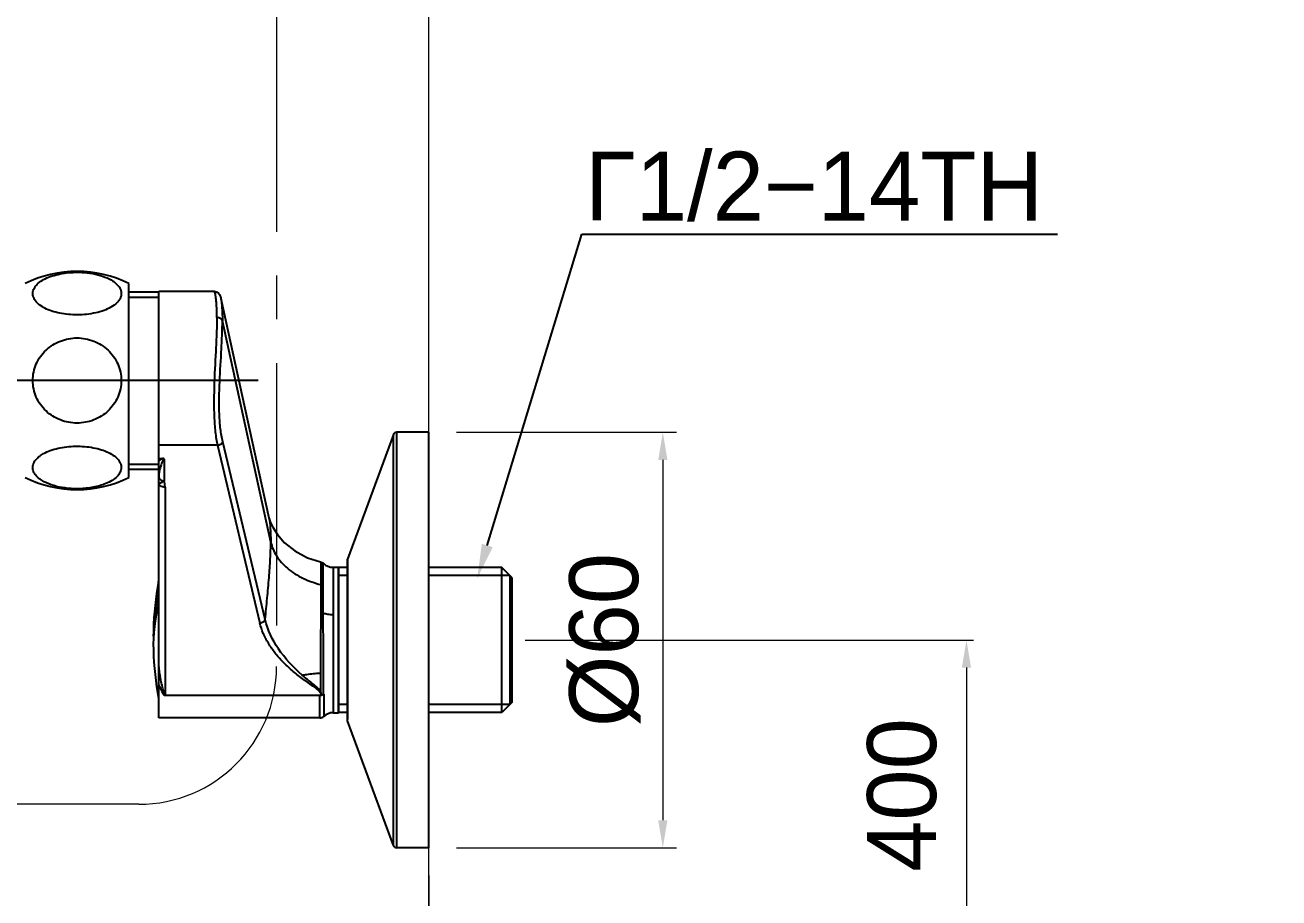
# Model space of a CAD drawing. Extents: x 0 to 1128, y 0 to 827.
# Drawn here: x 737.8 to 919.6, y 155.2 to 281.9 of the extents above; entities that cross this region are included whole.
import ezdxf
from ezdxf import colors
from ezdxf.entities.mleader import LeaderData, LeaderLine
from ezdxf.math import Vec2, Vec3

# ---------------------------------------------------------------- set-up
doc = ezdxf.new("R2010")
doc.units = 0
doc.header["$LTSCALE"] = 4
doc.header["$MEASUREMENT"] = 0
doc.header["$PDMODE"] = 3
doc.header["$PDSIZE"] = -10
doc.linetypes.add('CENTER2', pattern=[28.575000000000003, 19.05, -3.175, 3.175, -3.175])
doc.layers.get('0').update_dxf_attribs({"linetype": 'CONTINUOUS'})
doc.layers.get('DEFPOINTS').update_dxf_attribs({"linetype": 'CONTINUOUS'})
doc.layers.add('Cneter', color=1, linetype='CENTER2', lineweight=13)
doc.layers.add('치수선', color=7, linetype='CONTINUOUS', lineweight=20)
doc.layers.add('DEF_LAYER_ASSEM_MEMBER', color=7, linetype='CONTINUOUS')
doc.styles.add('Daelim Dimension', font='')
doc.styles.get("Standard").update_dxf_attribs({"font": 'SYMBOL'})
doc.styles.get('Daelim Dimension').set_extended_font_data('나눔고딕')
doc.dimstyles.new('DEFAULT', dxfattribs={"dimscale": 2, "dimtxt": 2, "dimasz": 2, "dimexe": 0, "dimexo": 2, "dimgap": 1, "dimtad": 1, "dimdec": 1, "dimzin": 9, "dimdsep": 46, "dimtxsty": 'Daelim Dimension', "dimcen": 0.5, "dimclrd": 252, "dimclre": 252, "dimclrt": 3, "dimadec": 1, "dimazin": 0, "dimtfac": 1, "dimtdec": 1, "dimtix": 1, "dimtmove": 0, "dimatfit": 3, "dimfxl": 1, "dimtolj": 1, "dimtzin": 1, "dimlwd": 9, "dimlwe": 9, "dimarcsym": 0})
pattern_1 = [(45, (470.3640001165049, -226.7786131961155), (-4.494824629104712, 4.494824629104712), [])]

# ---------------------------------------------------------------- blocks, each defined once
blk = doc.blocks.new('*D29')
at = {"color": 5, "lineweight": 9, "ltscale": 0.5, "transparency": 16777216}
for p, q in [((587.9433571429383, 234.1991826410809), (587.9433571429383, 134.5007089041492)), ((796.3460412423019, 158.5267996626692), (796.3460412423019, 134.5007089041492)), ((792.3460412423019, 136.5007089041492), (591.9433571429383, 136.5007089041492))]:
    blk.add_line(p, q, dxfattribs=at)
at = {"color": 5, "ltscale": 0.5, "transparency": 16777216}
for points in [[(591.9433571429383, 137.1673755708158), (591.9433571429383, 135.8340422374825), (587.9433571429383, 136.5007089041492)], [(792.3460412423019, 137.1673755708158), (792.3460412423019, 135.8340422374825), (796.3460412423019, 136.5007089041492)]]:
    blk.add_solid(points, dxfattribs=at)
at = {"layer": 'DEFPOINTS', "color": 0, "ltscale": 0.5, "transparency": 16777216}
for p in [(587.9433571429383, 238.1991826410809), (796.3460412423019, 162.5267996626692), (587.9433571429383, 136.5007089041492)]:
    blk.add_point(p, dxfattribs=at)
at = {"color": 7, "ltscale": 0.5, "transparency": 16777216, "insert": (692.1446991926201, 143.9441996051506), "char_height": 10, "attachment_point": 5, "style": 'Daelim Dimension'}
blk.add_mtext('\\A1;208', dxfattribs=at)
blk = doc.blocks.new('*D30')
at = {"color": 5, "lineweight": 9, "ltscale": 0.5, "transparency": 16777216}
for p, q in [((800.3460412423024, 222.8269089899522), (832.2678294243069, 222.8269089899523)), ((830.2678294243069, 218.8269089899522), (830.2678294243069, 166.5268511350875)), ((800.3460412423024, 162.5268511350875), (832.2678294243069, 162.5268511350875))]:
    blk.add_line(p, q, dxfattribs=at)
at = {"color": 5, "ltscale": 0.5, "transparency": 16777216}
for points in [[(829.6011627576403, 218.8269089899522), (830.9344960909735, 218.8269089899522), (830.2678294243069, 222.8269089899522)], [(829.6011627576403, 166.5268511350875), (830.9344960909735, 166.5268511350875), (830.2678294243069, 162.5268511350875)]]:
    blk.add_solid(points, dxfattribs=at)
at = {"layer": 'DEFPOINTS', "color": 0, "ltscale": 0.5, "transparency": 16777216}
for p in [(796.3460412423024, 222.8269089899522), (796.3460412423024, 162.5268511350875), (830.2678294243069, 162.5268511350875)]:
    blk.add_point(p, dxfattribs=at)
at = {"color": 7, "ltscale": 0.5, "transparency": 16777216, "insert": (821.8801327147215, 192.6768800625196), "char_height": 10, "attachment_point": 5, "rotation": 90, "style": 'Daelim Dimension'}
blk.add_mtext('\\A1;%%C60', dxfattribs=at)
blk = doc.blocks.new('*D31')
at = {"color": 5, "lineweight": 9, "ltscale": 0.5, "transparency": 16777216}
for p, q in [((628.9862421806802, 291.8010107781362), (628.9862421806802, 327.8793279638821)), ((796.3460412423019, 226.8269089899521), (796.3460412423019, 327.8793279638821)), ((792.3460412423019, 325.8793279638821), (632.9862421806802, 325.8793279638821))]:
    blk.add_line(p, q, dxfattribs=at)
at = {"color": 5, "ltscale": 0.5, "transparency": 16777216}
for points in [[(632.9862421806802, 326.5459946305488), (632.9862421806802, 325.2126612972154), (628.9862421806802, 325.8793279638821)], [(792.3460412423019, 326.5459946305488), (792.3460412423019, 325.2126612972154), (796.3460412423019, 325.8793279638821)]]:
    blk.add_solid(points, dxfattribs=at)
at = {"layer": 'DEFPOINTS', "color": 0, "ltscale": 0.5, "transparency": 16777216}
for p in [(628.9862421806802, 325.8793279638821), (628.9862421806802, 287.8010107781362), (796.3460412423019, 222.8269089899521)]:
    blk.add_point(p, dxfattribs=at)
at = {"color": 7, "ltscale": 0.5, "transparency": 16777216, "insert": (712.666141711491, 333.3228186648836), "char_height": 10, "attachment_point": 5, "style": 'Daelim Dimension'}
blk.add_mtext('\\A1;167', dxfattribs=at)

msp = doc.modelspace()

# ---------------------------------------------------------------- hatches: boundary and pattern name
at = {"linetype": 'Continuous', "lineweight": 18}
h = msp.add_hatch(dxfattribs=at)
h.set_pattern_fill('ANSI31', scale=50.853135607748, style=0)
h.set_pattern_definition(pattern_1)
h.paths.add_polyline_path([(919.6408407686167, 195.568050111124), (919.1403176228105, 195.568050111124), (919.1403192297294, 197.5701420641849), (917.6387478804727, 197.5701420641849), (917.6387478804727, 195.568050111124), (917.1382244336564, 195.568050111124), (917.1382244336564, 198.5711880407154), (919.6408422179948, 198.5711880407154)], flags=0)
h = msp.add_hatch(dxfattribs=at)
h.set_pattern_fill('ANSI31', scale=50.853135607748, style=0)
h.set_pattern_definition(pattern_1)
edge = h.paths.add_edge_path(flags=0)
edge.add_spline(control_points=[(911.3841301705288, 195.0238136920892), (911.3735743069401, 195.010686072868), (911.3606028882941, 194.9992030167813), (911.3462950588109, 194.9903121980341), (911.3319881229281, 194.9814219345664), (911.3159510790802, 194.9748779801603), (911.299509857462, 194.9712158181536), (911.2830437457324, 194.9675481120564), (911.265718878376, 194.9666696852748), (911.24896596691, 194.9686508114488), (911.2321888334291, 194.9706348020125), (911.2155226189452, 194.9755415277273), (911.2003476760165, 194.9829664542235), (911.1851706212119, 194.9903924140359), (911.1710660640856, 195.0005429142451), (911.1592080736618, 195.0125793561937), (911.1473651854485, 195.0246004686584), (911.1374359116953, 195.038835667665), (911.1302511035065, 195.0541045797878), (911.1230815994195, 195.0693409681477), (911.1184469223663, 195.0860282175177), (911.1167365992551, 195.1027800566392), (911.1150297165022, 195.1194981990139), (911.116188299251, 195.1367423402945), (911.1201167686659, 195.1530817668832), (911.1240414402882, 195.169405397561), (911.1308384561044, 195.1852759921361), (911.1399424227948, 195.1993820814715), (911.1490510341346, 195.2134953674325), (911.1607191031171, 195.2262309344892), (911.1739795355861, 195.23654173329), (911.1872629260379, 195.2468703833293), (911.2025091903179, 195.2550502603541), (911.218458612153, 195.260411735583), (911.2344423360219, 195.2657847416061), (911.2515720804704, 195.2684752708886), (911.2684333970928, 195.2682640264649), (911.285321872273, 195.2680524417892), (911.302406657901, 195.2649237461294), (911.3182737960115, 195.2591358889973), (911.3341471225076, 195.253345774527), (911.3492401450703, 195.2447341065175), (911.3622984331687, 195.23401174523), (911.3753442683292, 195.2232996092424), (911.3867197076133, 195.2101841857179), (911.3954749458417, 195.1957519483312), (911.4042139755265, 195.1813464292992), (911.4105838710148, 195.1652303686891), (911.4140507056773, 195.1487418673674), (911.4175107492229, 195.1322856650644), (911.4181745830001, 195.1150038120797), (911.4159852748662, 195.0983309171461), (911.4137987278955, 195.0816790501207), (911.4087061226955, 195.0651753311743), (911.4011309147891, 195.0501859386492), (911.3964134288317, 195.0408512445214), (911.3906842070901, 195.0319645075685), (911.3841301705288, 195.0238136920892)], knot_values=[0, 0, 0, 0, 5.048278545926476e-05, 5.048278545926476e-05, 5.048278545926476e-05, 0.000100960281979103, 0.000100960281979103, 0.000100960281979103, 0.000151515006817888, 0.000151515006817888, 0.000151515006817888, 0.0002021448458070972, 0.0002021448458070972, 0.0002021448458070972, 0.0002527832373885661, 0.0002527832373885661, 0.0002527832373885661, 0.0003033573954969828, 0.0003033573954969828, 0.0003033573954969828, 0.0003538226773190995, 0.0003538226773190995, 0.0003538226773190995, 0.0004041844158713608, 0.0004041844158713608, 0.0004041844158713608, 0.0004544955099395061, 0.0004544955099395061, 0.0004544955099395061, 0.0005048312848081311, 0.0005048312848081311, 0.0005048312848081311, 0.0005552546118662228, 0.0005552546118662228, 0.0005552546118662228, 0.0006057879580845176, 0.0006057879580845176, 0.0006057879580845176, 0.0006564047100643155, 0.0006564047100643155, 0.0006564047100643155, 0.0007070427591619674, 0.0007070427591619674, 0.0007070427591619674, 0.0007576329721899126, 0.0007576329721899126, 0.0007576329721899126, 0.0008081287418871715, 0.0008081287418871715, 0.0008081287418871715, 0.0008585239417229946, 0.0008585239417229946, 0.0008585239417229946, 0.0009088537434593771, 0.0009088537434593771, 0.0009088537434593771, 0.0009399220368334605, 0.0009399220368334605, 0.0009399220368334605, 0.0009399220368334605], weights=[1, 1, 1, 1, 1, 1, 1, 1, 1, 1, 1, 1, 1, 1, 1, 1, 1, 1, 1, 1, 1, 1, 1, 1, 1, 1, 1, 1, 1, 1, 1, 1, 1, 1, 1, 1, 1, 1, 1, 1, 1, 1, 1, 1, 1, 1, 1, 1, 1, 1, 1, 1, 1, 1, 1, 1, 1, 1], degree=3, periodic=0)

# ---------------------------------------------------------------- linework, layer by layer
at = {"color": 1}
msp.add_line((771.5899111861463, 230.3409717253169), (726.6540299449989, 230.3409717253169), dxfattribs=at)
at = {"color": 5, "lineweight": 9, "ltscale": 0.5}
for p, q in [((810.2837272342158, 192.6768800624696), (875.3124280370707, 192.6755672374093)), ((874.3124280373459, 188.6755906947938), (874.3124261299971, 141.5522744933073))]:
    msp.add_line(p, q, dxfattribs=at)
at = {"color": 5, "ltscale": 0.5}
msp.add_solid([(873.6457620064621, 188.6755906947938), (874.9790940682296, 188.6755906947938), (874.3124280373459, 192.6755906947938)], dxfattribs=at)
at = {"layer": 'Cneter', "ltscale": 0.5}
for p, q in [((774.2359822824119, 347.177606525543), (774.2359822824119, 188.8343068626591)), ((754.2359822824119, 168.8343068626591), (670.7443753090593, 168.8343068626591))]:
    msp.add_line(p, q, dxfattribs=at)
msp.add_arc((754.2359822824119, 188.8343068626591), 20, 270, 0, dxfattribs=at)
at = {"layer": 'DEF_LAYER_ASSEM_MEMBER', "color": 7, "linetype": 'Continuous'}
for p, q in [((752.8294252717824, 216.271617876198), (752.8294252717824, 244.4104285192723)), ((752.8294252717824, 243.2251575571305), (757.1509367957606, 243.2251575571305)), ((765.215649626879, 243.2552454995212), (757.1509367957606, 243.2552454986168)), ((757.1509367914396, 181.3711326148493), (757.1509367808867, 243.2550295337918)), ((765.2131863452105, 243.2552454976117), (765.2129343018951, 243.2552434302207)), ((766.1312017601313, 242.3393372806538), (766.1581425871809, 242.2203017099365)), ((766.1514751790046, 242.2512771768269), (766.1581425871809, 242.2203017099365)), ((766.1518842925816, 242.2520147971369), (773.1199434059063, 210.4056648635163)), ((791.199896919311, 222.4981765284142), (784.5351423045759, 204.4081282885038)), ((796.3460412423019, 222.8269604623704), (791.6714155928812, 222.8269604623704)), ((796.3460412423019, 162.5268511350874), (796.3460412423019, 222.8269089899521)), ((757.1509367957606, 219.0136875616103), (757.6678078420628, 219.0136875616103)), ((752.8294252717824, 217.4568888420582), (757.1509367957606, 217.4568888420582)), ((780.6210008300723, 204.0325068316677), (780.6210998248462, 204.0324925137965)), ((784.5351423045759, 204.4081282885038), (784.5041596381479, 204.2344108824626)), ((784.5041596381479, 204.1904309883233), (784.5041596381479, 181.1633291366159)), ((782.4431227385949, 203.2294687479495), (783.2187125560431, 203.2294687479495)), ((783.2187125506161, 182.1242913750801), (783.2187125560431, 203.2294687479495)), ((783.2810064023661, 203.2067956421677), (783.2187125560431, 203.2294687479495)), ((784.5041596381479, 203.2067956421677), (783.2810064023661, 203.2067956421677)), ((783.2810064023661, 182.146964482872), (783.2810064023661, 203.2066597530418)), ((806.8985693822497, 203.2067956421677), (796.3460412423019, 203.2067956421677)), ((806.8985693822497, 182.146964482872), (806.8985693822497, 203.2067956421677)), ((808.4060734022423, 201.6992916221751), (806.8985693822497, 203.2067956421677)), ((808.066382496404, 202.0389825280134), (808.066382496404, 183.3147775970263)), ((757.1093283373011, 199.386051802534), (757.109328337704, 201.2194028422765)), ((757.1509367867156, 201.2194028422765), (757.109328337704, 201.2194028422765)), ((808.4060734022423, 183.6550035733263), (808.4060734022423, 201.6987565516127)), ((757.1195257625177, 199.386051802534), (757.1093283373011, 199.386051802534)), ((757.1093283373011, 197.9647633823372), (757.109328339513, 184.1343572823612)), ((757.1195257625177, 197.9647633823372), (757.1093283373011, 197.9647633823372)), ((757.1509367903336, 184.1343572823612), (757.109328339513, 184.1343572823612)), ((757.9136529359048, 184.682132697242), (758.0554392000176, 184.682132698448)), ((758.0554391989126, 184.6784874564433), (780.5264234805445, 184.6784874564433)), ((780.5115996101122, 184.6796521231956), (780.7603097566498, 184.6784874564433)), ((782.4431227386949, 182.1242913749797), (783.2187125507171, 182.1242913750801)), ((783.2810064023661, 182.146964482872), (783.2187125507171, 182.1242913750801)), ((784.5041596381479, 182.146964482872), (783.2810064023661, 182.146964482872)), ((806.8985693822497, 182.146964482872), (796.3460412423019, 182.146964482872)), ((808.4060734022423, 183.6544685028646), (806.8985693822497, 182.146964482872)), ((780.5264234811475, 181.3705999129778), (757.1509367878216, 181.3705999105658)), ((784.5351423045759, 180.9456318364353), (784.5041596381479, 181.1193492425771)), ((791.199896919311, 162.8555835965249), (784.5351423045759, 180.9456318364353)), ((796.3460412423019, 162.5267996626692), (791.6714155928812, 162.5267996626692))]:
    msp.add_line(p, q, dxfattribs=at)
at = {"layer": 'DEF_LAYER_ASSEM_MEMBER', "color": 2, "linetype": 'Continuous'}
for p, q in [((752.8294252717824, 242.4598480163144), (757.1509367809876, 242.4598480163144)), ((752.8294252717824, 218.2221983828745), (757.1509367834997, 218.2221983828745)), ((784.5041596381479, 202.0389825280134), (783.2810064023661, 202.0389825280134)), ((808.066382496404, 202.0389825280134), (796.3460412423019, 202.0389825280134)), ((784.5041596381479, 183.3147775970263), (783.2810064023661, 183.3147775970263)), ((808.066382496404, 183.3147775970263), (796.3460412423019, 183.3147775970263))]:
    msp.add_line(p, q, dxfattribs=at)
at = {"layer": 'DEF_LAYER_ASSEM_MEMBER', "color": 9, "linetype": 'Continuous'}
for p, q in [((773.3937530583062, 206.904328086859), (766.3730744583709, 238.9911665913405)), ((791.199896919311, 162.8555835965249), (791.199896919311, 222.4981765284142)), ((791.6714155928812, 162.5267996626692), (791.6714155928812, 222.8269604623704)), ((765.6643551286488, 220.9377864531918), (757.1509367939516, 220.9377864531918)), ((765.6643551286488, 220.9377864531918), (771.8202704830283, 195.1431789086799)), ((772.5860206032503, 195.660697168266), (766.4236350413157, 221.4387694717226)), ((757.9549389270933, 218.9410544995688), (757.9549389270933, 215.7889100279034)), ((758.0554391989126, 214.8648147574124), (758.0554391989126, 184.6784874564433)), ((784.5351423045759, 180.9456318364353), (784.5351423045759, 204.4081282885038)), ((782.4431227385949, 203.22946874604), (782.4431227386949, 182.1242913830196)), ((780.5264234811475, 181.3705999130783), (780.5264234799415, 184.682132698448)), ((781.0740518418252, 184.8344013654329), (781.0740531600868, 184.8025944473634)), ((781.0740531600868, 184.8025944473634), (781.0741058040376, 181.5859905520118))]:
    msp.add_line(p, q, dxfattribs=at)
at = {"layer": 'DEF_LAYER_ASSEM_MEMBER', "color": 7, "linetype": 'Continuous'}
for points in [[(765.2139303163331, 243.2552378242152), (765.3089548680337, 243.2497698858331), (765.6030873662439, 243.1582631847109), (765.8167116279437, 242.9976326659862), (765.9395126455183, 242.8404456885448), (766.0103529328253, 242.7076484787466), (766.0590586746848, 242.5863311744667), (766.0974624397932, 242.4665578207296), (766.1312017601313, 242.3393372806538)], [(773.1177976691051, 210.4154748711543), (773.149690325863, 210.2943251790103), (773.3152115000839, 209.8215718538196), (773.6848017325256, 209.0408297336529), (774.348503788563, 208.0016580899502), (775.4022802773388, 206.7931849810783), (776.8746788923272, 205.6014628524634), (778.7269279005568, 204.6137016054904), (780.6210998248462, 204.0324925137965)], [(780.621189997606, 204.0325373661616), (780.8593968211362, 203.9417063356776), (781.0270880448816, 203.812941749383)]]:
    msp.add_lwpolyline(points, dxfattribs=at)
for centre, radius, start, end in [((745.29190517182, 229.1386092770052), 17.03120613060118, 63.73195538721207, 116.2680446127879), ((791.6714155928812, 222.3244591223729), 0.5025013399975099, 90, 159.7751405688196), ((745.29190517182, 231.543437118465), 17.03120613060118, 243.7319553872121, 296.2680446127877), ((782.4431227495497, 205.2394741079396), 2.01000535999004, 225.1355428953237, 269.9999999496094), ((804.5870632859978, 192.6768800673439), 48.24012863976095, 169.8000819150039, 178.3021755454025), ((780.8603129453986, 193.3598223880431), 24.50356526737004, 165.7630364158093, 178.2643727659018), ((787.3555679941637, 198.7508338793797), 30.24625855644002, 180.0634177699946, 181.4892286063036), ((780.7498537790161, 191.9566289421069), 24.39205039783191, 165.7404246747056, 181.6558893799048), ((780.4827651471633, 193.3875238615219), 24.1253571395606, 178.3029739515985, 181.6879715270986), ((804.5870632859978, 192.6768800673439), 48.24012863976095, 181.6978244667966, 190.1999180972012), ((778.3279526332426, 184.3189173743837), 2.45964072340475, 10.24119850360262, 14.13524462361116), ((778.998863313007, 184.4482189629564), 1.776433830121945, 7.447866392589359, 9.98325274050048), ((780.494312818606, 185.6188614787432), 0.9772705218749328, 285.7942408689636, 291.7748245772898), ((782.1133209520949, 183.2544685166267), 1.891102351337285, 123.3366475553955, 125.051540710309), ((782.44312272764, 180.1142860149897), 2.01000535999004, 89.99999994960943, 132.929424176775), ((780.5264234784345, 182.1746020569739), 0.8040021439960159, 269.9999999554979, 312.9360899663697), ((791.6714155928812, 163.0293010026668), 0.5025013399975099, 200.2248594311804, 270)]:
    msp.add_arc(centre, radius, start, end, dxfattribs=at)
at = {"layer": 'DEF_LAYER_ASSEM_MEMBER', "color": 9, "linetype": 'Continuous'}
for centre, radius, start, end in [((780.6377574884937, 191.5890588820345), 23.65479737603223, 189.9443083638982, 190.1331374565895), ((1006.783407436531, 187.7398105124856), 226.1899317423685, 179.9627040810978, 180.6285144801996)]:
    msp.add_arc(centre, radius, start, end, dxfattribs=at)
at = {"layer": 'DEF_LAYER_ASSEM_MEMBER', "color": 7, "linetype": 'Continuous'}
for points, start_tangent, end_tangent in [([(745.3406999952067, 239.871326889905), (744.0404049250174, 239.9306982988846), (742.7882737204473, 240.1165409670863), (741.6348756771122, 240.4228722083279), (740.6288136145458, 240.8391840656349), (739.8162338354887, 241.3500841126292), (739.2376395836873, 241.9349987389511), (738.9244746083359, 242.5682572528013), (738.8737364241306, 242.8939324886492), (738.8948967227943, 243.2204738898758), (739.1507598225435, 243.8602919247641), (739.6769397056669, 244.4573598292034), (740.444114813863, 244.9851234400711), (741.4132394815861, 245.4220983338818), (742.53946827031, 245.7520030870268), (743.7747666291143, 245.9634056632705), (745.0693132299002, 246.0493213409203), (746.3725092119839, 246.0069710981235)], (-0.9999932684831842, -0.003669194505416052), (0.9966198292736317, -0.08215178572981222)), ([(746.3725092119839, 246.0069710981235), (747.9426316526587, 245.7747720655418), (749.3481916999108, 245.3547791305482), (750.4941176864077, 244.7699260964187), (750.942156390206, 244.4262749258627), (751.2941138871083, 244.055815133646), (751.542396840473, 243.66496815585), (751.6812305006797, 243.2607756723928), (751.7075097985844, 242.8508519722124), (751.6203604199454, 242.4430213023719), (751.4221441174423, 242.0450999156404), (751.1172780140305, 241.6643721023969), (750.2168960597583, 240.9809295855322)], (0.9966198292737443, -0.08215178572844868), (-0.8665697256244298, -0.4990560195320767)), ([(750.2168960597583, 240.9809295855322), (749.2056747713123, 240.5132371670101), (748.0178579843205, 240.1643844387557), (745.3406999952067, 239.871326889905)], (-0.8665697256219654, -0.4990560195363562), (-0.9999932684831797, -0.00366919450659977)), ([(738.8721818886988, 230.3410231976849), (739.0006611348335, 231.569361390329), (739.3792062308958, 232.7450186027613), (739.9882657090238, 233.8194838318889), (740.7985449121252, 234.7515376734781), (742.8763077406356, 236.065594371392), (745.2922902202054, 236.5209661111131), (747.7080616324274, 236.0653678260998), (749.7852116537197, 234.7515889320318), (750.5952672950807, 233.8198670158937), (751.2042889417926, 232.7457430158286), (751.5829985427235, 231.5698765309847), (751.7116284550411, 230.3410231976849)], (0, 1), (0, -1)), ([(751.7116284550411, 230.3410231976849), (751.5831512947898, 229.1126936648473), (751.2046107582228, 227.9370431834205), (750.5955594632287, 226.8625829178001), (749.7852928065813, 225.9305343818211), (747.7075710374547, 224.6164791542262), (745.2916161787762, 224.1610808528873), (742.8758380342415, 224.6166430629272), (740.7986661257, 225.9303937600371), (739.9885911470828, 226.8621142290718), (739.3795485369192, 227.9362415061493), (739.0008205188115, 229.1121442105861), (738.8721818886988, 230.3410231976849)], (0, -1), (0, 1)), ([(740.4288039228495, 219.7362253830125), (741.400655429471, 220.1770999105331), (742.5318061212338, 220.5098822561941), (745.0738359517045, 220.8090111172879), (746.3831708228136, 220.7656938257372), (747.6498220819885, 220.5942498734435), (748.8230060869437, 220.300202991814), (749.8529713211865, 219.8936339613339), (750.692479311997, 219.3895945070452), (751.2996677802539, 218.8083934343682), (751.6415090661067, 218.1755302019411), (751.7060926465165, 217.848846500777), (751.6980468148549, 217.5205285123942), (751.4657885842989, 216.875184788052), (750.9586157861204, 216.270523070398), (750.2052346944738, 215.733857212523), (749.2446348236954, 215.2874190628277)], (0.8729501131197195, 0.4878094915069499), (-0.9358361384995694, -0.3524354151872578)), ([(745.3406999952067, 214.6309491892872), (743.5664880327486, 214.7448700432814), (741.9187930252747, 215.0928542214864), (740.5247658574344, 215.6530287038698), (739.9604652422786, 216.0013849078365), (739.5027929425814, 216.3870004621689), (739.1633631239774, 216.802172911657), (738.9512650129163, 217.2380646904618), (738.8726517442346, 217.6849849459728), (738.9297084934524, 218.1327219649507), (739.1207197747617, 218.5710633449258), (739.4404167114653, 218.9901868906931), (739.8804456187763, 219.3813692942639), (740.4288039228495, 219.7362253830125)], (-0.9999932684831948, -0.003669194502500315), (0.8729501131185304, 0.4878094915090777)), ([(757.9549389270933, 218.9410544995688), (757.8941986457721, 218.9752589670064), (757.6678078420628, 219.0136875616103)], (-0.8054403405459454, 0.5926768578418019), (-0.9999632362144534, 0.008574743116701939)), ([(749.2446348236954, 215.2874190628277), (747.3988845524336, 214.8024747298092), (745.3406999952067, 214.6309491892872)], (-0.9358361384994991, -0.3524354151874448), (-0.9999932684831588, -0.003669194512344662)), ([(757.1093279756005, 198.7173558484818), (757.1099685256168, 198.8927887135973), (757.1195257625177, 199.386051802534)], (0, 1), (0.03253541871678778, 0.9994705831233471)), ([(780.7131202951969, 184.9195900912783), (780.6905087248251, 185.0033898035227), (780.6070940684031, 185.258838048517)], (-0.2443762490857146, 0.9696804880386101), (-0.3415014642071473, 0.9398812424686295)), ([(780.8568409239479, 184.7113202698922), (780.9025748192144, 184.7310731687328), (781.0272361425787, 184.8025925070048)], (0.9284038687611754, 0.3715726799285469), (0.8186027875981199, 0.5743600579223692))]:
    msp.add_spline(points, degree=3, dxfattribs=dict(at, start_tangent=start_tangent, end_tangent=end_tangent))
at = {"layer": 'DEF_LAYER_ASSEM_MEMBER', "color": 9, "linetype": 'Continuous'}
for points, start_tangent, end_tangent in [([(765.5785257396246, 239.4727573613678), (765.5687706267408, 240.3238389787194), (765.5415152941523, 241.0796519458021), (765.4999382668502, 241.7313013998656), (765.4474741610911, 242.2728638960178), (765.3878174766742, 242.6994402588521), (765.3256148941418, 243.0072344826959), (765.2658433129936, 243.1930492435812), (765.2384835208286, 243.2396641017859), (765.213684088767, 243.2552405906861)], (3.883137006483433e-05, 0.9999999992460624), (-0.9999998390201756, 0.0005674148597588284)), ([(766.158337993973, 242.2200776796636), (766.2440282505268, 241.6913793202253), (766.3121376137005, 240.9691429310858), (766.3730635766042, 238.9911666475201)], (0.2069189209374641, -0.9783580940320755), (-3.52738133410936e-05, -0.9999999993778791)), ([(765.5785257396246, 239.4727573613678), (765.5401286612014, 237.4719810178708), (765.4430514944388, 235.1871423686443), (765.2063682494445, 230.1370345051065), (765.1502028204204, 227.570770572763), (765.1874497887511, 225.1151073606253), (765.351174152549, 222.8727604072176), (765.6643551285488, 220.9377864536943)], (-0.005012886803389007, -0.9999874354040137), (0.2161389432466208, -0.9763626156363395)), ([(766.3730635794182, 238.9911335208228), (766.2854945315585, 239.1749558042984), (766.1017596688434, 239.3358745096521), (765.8487932055077, 239.4396721285314), (765.5785270328615, 239.472775979545)], (-0.213952484364379, 0.9768440686385471), (-0.9999999795160965, 0.0002024050557112496)), ([(766.4236350413157, 221.4387694717226), (766.1061939435776, 223.2784305133522), (765.943728905926, 225.4136199918639), (765.9857084615242, 230.176411934499), (766.2436698066722, 234.9430454174682), (766.3388082668844, 237.0986061935722), (766.3730744583709, 238.9911665913405)], (-0.2321391425948377, 0.9726825887592176), (-0.0008869204211256771, 0.999999606686006)), ([(765.6643551285488, 220.9377864535938), (766.1370466540138, 221.1061857988103), (766.4236350470446, 221.438769471019)], (0.9937361786944517, 0.1117515420642991), (0.3654971956383586, 0.9308124408174268)), ([(757.1509367957606, 218.6997916620808), (757.2548537760949, 218.7852042886542), (757.6678078408568, 219.0136875617106)], (0.7461122349011892, 0.6658201956465067), (0.9359186338848122, 0.3522162840460209)), ([(757.9549389266922, 218.9410544997698), (757.8874516571623, 218.9227110062357), (757.8402911624999, 218.8872881060105), (757.7719546873141, 218.8068093949721), (757.6739823651669, 218.6372083744832), (757.5340346863222, 218.2937910784025), (757.423871705787, 217.9565771481983), (757.3336363894359, 217.6269394901935), (757.2595930266316, 217.3070044048392), (757.2025122659898, 216.9975049255125), (757.1509367833987, 216.4134268087495)], (-0.9969513790669163, -0.07802530215624905), (2.211083178740533e-10, -1)), ([(757.1509367833987, 216.3743283596589), (757.2121165021435, 216.1503317529302), (757.3863048587718, 215.960463020978), (757.6471647600883, 215.8335063762144), (757.9549389273952, 215.7889100258934)], (1.842403509886578e-10, -1), (1, 9.212017549432888e-11)), ([(757.1509367836006, 215.5234104719167), (757.1663112290735, 215.5077207511737), (757.2113435833253, 215.4958674788181), (757.3820688697597, 215.5131575686428), (757.64003730882, 215.6046541504935), (757.9549392047757, 215.78891025624)], (-1.601246414234832e-09, -1), (0.8071301379079358, 0.5903735601131851)), ([(758.0554391955957, 214.8648148463552), (757.7093525439559, 214.914930005078), (757.4159952707441, 215.0576158057843), (757.219840513053, 215.2712983078922), (757.1509367836006, 215.5234104718162)], (-1, -8.188490464366149e-11), (-2.456547139309844e-10, 1)), ([(758.0554391989126, 214.8648147574124), (757.9549389270933, 215.7889100279034)], (0, 1), (-0.2042264467618568, 0.9789236734511154)), ([(773.1197943913448, 210.4062077296835), (773.3211959971804, 208.9469830739368), (773.3937530583062, 206.904328086859)], (0.2139787320826801, -0.9768383193836576), (-9.578101444918008e-05, -0.9999999954129987)), ([(772.5856492612929, 195.6611853768599), (772.8760155332657, 198.747617417447), (773.1425315650422, 201.7262301562109), (773.3254876395222, 204.4857258431863), (773.3937343920898, 206.9041771205824)], (0.09101832852786193, 0.9958492174380589), (0.0001795832038753816, 0.9999999838749364)), ([(773.3937343920898, 206.9041771205824), (774.2172080537739, 204.9235622839864), (775.8183544514113, 203.1016716939154), (778.0630523945238, 201.6545082337198), (780.6783161930116, 200.718732263602)], (0.2137458017378007, -0.9768893142211482), (0.9709111831035956, -0.2394399184020414)), ([(780.6216072477846, 204.0324468527057), (780.6241450397492, 204.0282260285812), (780.6267110899771, 204.0170835290951), (780.6318661165533, 203.9742057343618), (780.6369737182595, 203.9041841228409), (780.641995270531, 203.8074519766142), (780.6468957638981, 203.6844463163735), (780.6516270524007, 203.5355903541746), (780.6561389176632, 203.361305124232), (780.6603811416107, 203.1620116608613), (780.6678593758998, 202.690087502579), (780.67367591735, 202.1232009453789), (780.6774466191655, 201.4647360070493), (780.6787837949296, 200.7180711104285)], (0.9588583737240649, -0.2838848695144593), (-1.151092251775877e-05, -0.9999999999337493)), ([(780.9934173755719, 200.5759717083844), (780.9955397996273, 201.308969196081), (780.9988372076914, 201.9587484169392), (781.0033978654328, 202.5176694754572), (781.008324090888, 202.9813262273277), (781.0106129119304, 203.1762877672462), (781.0127558052773, 203.3460951266443), (781.0147755911221, 203.4903270624675), (781.0166951266438, 203.6085623805048), (781.018564107917, 203.7004153473609), (781.0205064232314, 203.7655982562958), (781.0226586738563, 203.8038401972793), (781.0251573960395, 203.8148703743494)], (0.002146493733839095, 0.9999976962796718), (0.7140164445734982, -0.7001289287542833)), ([(780.6787837218662, 200.7186285069243), (780.6393495617804, 194.6656585861357), (780.5944346711367, 187.8870941594488)], (1.151330022983139e-05, -0.9999999999337221), (-0.0002851426038349927, -0.9999999593468473)), ([(780.9934360512352, 200.575461964392), (780.9243806966269, 200.6206615130002), (780.6783232491352, 200.7184604331907)], (-0.8053131329362748, 0.5928496925194123), (-0.9709128542677439, 0.2394331418531333)), ([(781.0095045308553, 196.5552719626875), (781.0041270525635, 197.6587460264471), (780.9934173755719, 200.5759717083844)], (-0.00501801072367329, 0.9999874097049309), (-0.0008726326701022788, 0.9999996192560392)), ([(782.4431227509567, 196.346237966911), (781.6658557021228, 196.4006003349981), (781.0095029893828, 196.5552726756363)], (-0.9999999999999999, 4.148626777124735e-10), (-0.9427256374836468, 0.3335691419047211)), ([(781.027243224531, 184.8021555387739), (781.03856675525, 190.306592233265), (781.0215486527177, 193.4604452919972), (781.0095029893828, 196.5552726756363)], (0.01173075423247948, 0.9999311923353212), (-0.003630234662459428, 0.9999934106764383)), ([(780.7483992124071, 184.7561820931786), (780.2338856414935, 185.4322072666563), (779.8705449336967, 185.7234150796329), (779.485597395098, 186.0012685033277), (778.7096264058619, 186.55278026451), (777.9401302799552, 187.1085857379377), (777.1942703052564, 187.6792977054803), (776.4798900360365, 188.2686410250529), (775.1580226424148, 189.5041427329843), (774.0063452363293, 190.8172281086719), (773.0494741785533, 192.2019076945271), (772.3119254864723, 193.6483177632072), (771.8202704830283, 195.1431789086799)], (-0.3500238269716826, 0.9367407968867897), (-0.2315107190025932, 0.9728323529709023)), ([(771.820271786617, 195.1431799033311), (772.3022200245396, 195.3174057261582), (772.5860205957133, 195.660697168869)], (0.993790635063081, 0.1112662287530153), (0.3336895252493806, 0.942683033017378)), ([(777.9542893572952, 187.5957427577191), (774.4985462347149, 191.3987331289325), (772.5857411769284, 195.6603330200169)], (-0.7513905701607139, 0.6598577203257967), (-0.2094170888449607, 0.9778264073442187)), ([(757.3383480326493, 187.5040915735926), (757.2047321787222, 188.4137398811125), (757.1509367893286, 189.3623326141277)], (-0.1726630522012048, 0.9849809492597124), (-2.150283310343718e-10, 0.9999999999999999)), ([(757.1509361964781, 187.4744087851683), (757.2070125405562, 187.466982701474), (757.3521409614832, 187.4272415976914)], (0.9947749887320951, -0.1020917322463486), (0.9232554098760093, -0.3841867360212768)), ([(757.9897914042795, 184.6801177195308), (757.8156043016934, 185.3291597953448), (757.3519373257304, 187.427326280624)], (-0.2643584946355237, 0.9644244845056765), (-0.1683742577381373, 0.9857231403041788)), ([(777.9547272411837, 187.5960801830474), (778.6070108078184, 187.6958968994792), (780.5940705355506, 187.8863028317955)], (0.9860956438025187, 0.1661787630044714), (0.9984675420377854, 0.05534046889052598)), ([(780.6071845060815, 185.2585116576156), (780.0074454522546, 185.8711342030009), (779.3275959150442, 186.4450041116726), (778.9778943919773, 186.7272955025818), (778.634605497853, 187.0161462333269), (777.9547272411837, 187.5960801830474)], (-0.6617826584271154, 0.7496957469568172), (-0.771222054917065, 0.6365662118032182)), ([(757.1509367878216, 186.1404534702613), (757.3340120268758, 185.7543703787325), (757.9136529359048, 184.682132697242)], (0.416953893696216, -0.90892763767616), (0.512656801253439, -0.8585936198974413))]:
    msp.add_spline(points, degree=3, dxfattribs=dict(at, start_tangent=start_tangent, end_tangent=end_tangent))
at = {"layer": '치수선'}
msp.add_line((796.3460412423019, 110.1319419957867), (796.3460412423019, 617.3150517227941), dxfattribs=at)

# ---------------------------------------------------------------- texts
at = {"color": 7, "ltscale": 0.5, "insert": (864.9739255455196, 170.183781122952), "char_height": 10, "attachment_point": 5, "rotation": 90, "style": 'Daelim Dimension'}
msp.add_mtext('\\A1;400', dxfattribs=at)

# ---------------------------------------------------------------- dimensions: what is measured, and where the dimension line sits
at = {"color": 5, "ltscale": 0.5}
dim = msp.add_linear_dim(base=(628.9862421806802, 325.8793279638821), p1=(796.3460412423019, 222.8269089899521), p2=(628.9862421806802, 287.8010107781362), dimstyle='DEFAULT', override={"dimtxt": 5, "dimexe": 1, "dimdec": 0, "dimclrd": 5, "dimclre": 5, "dimclrt": 7}, dxfattribs=at)
dim.commit()
dim.dimension.update_dxf_attribs({"geometry": '*D31', "text_midpoint": (712.666141711491, 333.3228186648836)})
dim = msp.add_linear_dim(base=(587.9433571429383, 136.5007089041492), p1=(796.3460412423019, 162.5267996626692), p2=(587.9433571429383, 238.1991826410809), dimstyle='DEFAULT', override={"dimtxt": 5, "dimexe": 1, "dimdec": 0, "dimclrd": 5, "dimclre": 5, "dimclrt": 7}, dxfattribs=at)
dim.commit()
dim.dimension.update_dxf_attribs({"geometry": '*D29', "text_midpoint": (692.1446991926201, 136.5007089041492), "dimtype": 160})
dim = msp.add_linear_dim(base=(830.2678294243069, 162.5268511350875), p1=(796.3460412423019, 222.8269089899521), p2=(796.3460412423019, 162.5268511350874), angle=90, text='%%C<>', dimstyle='DEFAULT', override={"dimtxt": 5, "dimexe": 1, "dimdec": 0, "dimclrd": 5, "dimclre": 5, "dimclrt": 7}, dxfattribs=at)
dim.commit()
dim.dimension.update_dxf_attribs({"geometry": '*D30', "text_midpoint": (821.8801327147215, 192.6768800625196)})

# ---------------------------------------------------------------- leaders
at = {"ltscale": 0.5}
ml = msp.add_multileader_mtext('Standard', dxfattribs=at)
ml.set_content('G1/2-14TH', color=256)
ml.set_leader_properties(color=5)
ml.build(insert=Vec2(0, 0))
ml.multileader.update_dxf_attribs({"text_left_attachment_type": 6, "text_right_attachment_type": 6, "dogleg_length": 0.36, "arrow_head_size": 5})
ctx = ml.context
ctx.base_point, ctx.char_height, ctx.arrow_head_size, ctx.landing_gap_size, ctx.plane_origin = Vec3(818.8840788857344, 251.560236593959), 10, 5, 0.09, Vec3(803.3460412423018, 198.1184224302629)
ctx.left_attachment, ctx.right_attachment = 6, 6
notes = []
notes.append((ctx, [(0, (1, 1, 0), (818.5240788857344, 251.560236593959), (1, 0), 0.36, [(0, [(803.3460412423018, 201.6184224302629)], 0, [])])]))
ctx.mtext.insert, ctx.mtext.flow_direction = Vec3(818.9740788857345, 263.560236593959), 5
for ctx, leaders in notes:
    for number, flags, end, landing, length, lines in leaders:
        leader = LeaderData()
        leader.index, (leader.has_last_leader_line, leader.has_dogleg_vector, leader.attachment_direction) = number, flags
        leader.last_leader_point, leader.dogleg_vector, leader.dogleg_length = Vec3(end), Vec3(landing), length
        for number, points, colour, breaks in lines:
            line = LeaderLine()
            line.index, line.vertices, line.color, line.breaks = number, Vec3.list(points), colors.encode_raw_color(colour), breaks
            leader.lines.append(line)
        ctx.leaders.append(leader)

doc.saveas('drawing.dxf')
